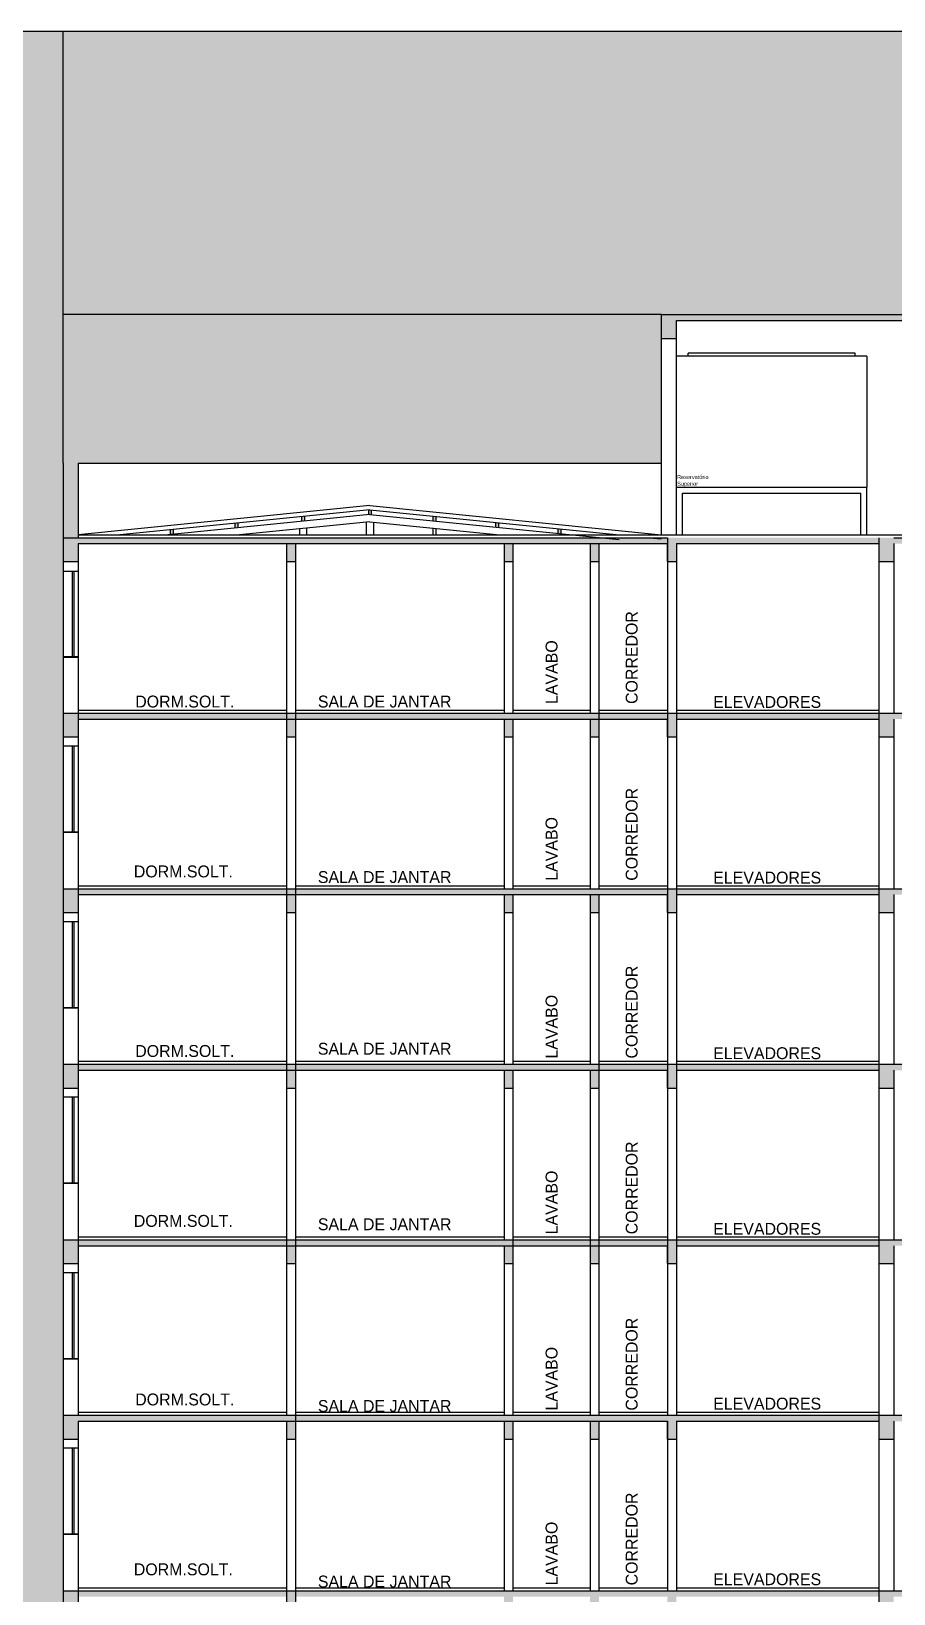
# Model space of a CAD drawing. Header units: millimetres. Extents: x 935 to 1399, y 512 to 900.
# Drawn here: x 955.71 to 970.2, y 728.42 to 754.68 of the extents above; entities that cross this region are included whole.
import ezdxf

# ---------------------------------------------------------------- set-up
doc = ezdxf.new("R2010")
doc.units = ezdxf.units.MM
doc.layers.add('Parede', color=6, linetype='Continuous')

msp = doc.modelspace()

# ---------------------------------------------------------------- hatches: boundary and pattern name
for color, points in [(254, [(940.88055, 720.81274), (956.24552, 720.81274), (956.24552, 722.01804), (956.24552, 747.41804), (956.24552, 754.67964), (940.88055, 754.67964)]), (3, [(966.29552, 749.91804), (966.29552, 749.51804), (966.54552, 749.51804), (966.54552, 749.81804), (971.31342, 749.81804), (971.31342, 749.51804), (971.56342, 749.51804), (971.56342, 749.91804)]), (3, [(956.49552, 747.41804), (956.24552, 747.41804), (956.24552, 746.16804), (956.49552, 746.16804)]), (3, [(969.94552, 746.16804), (966.39552, 746.16804), (956.24552, 746.16804), (956.24552, 745.76804), (956.49552, 745.76804), (956.49552, 746.06804), (966.39552, 746.06804), (966.39552, 745.76804), (966.54552, 745.76804), (966.54552, 746.06804), (969.94552, 746.06804)]), (3, [(979.24552, 746.16804), (970.19552, 746.16804), (969.94552, 746.16804), (969.94552, 745.76804), (970.19552, 745.76804), (970.19552, 746.06804), (978.99552, 746.06804), (978.99552, 745.76804), (979.24552, 745.76804)]), (3, [(969.94552, 743.21804), (966.39552, 743.21804), (956.24552, 743.21804), (956.24552, 742.81804), (956.49552, 742.81804), (956.49552, 743.11804), (966.39552, 743.11804), (966.39552, 742.81804), (966.54552, 742.81804), (966.54552, 743.11804), (969.94552, 743.11804)]), (3, [(979.24552, 743.21804), (970.19552, 743.21804), (969.94552, 743.21804), (969.94552, 742.81804), (970.19552, 742.81804), (970.19552, 743.11804), (978.99552, 743.11804), (978.99552, 742.81804), (979.24552, 742.81804)]), (3, [(969.94552, 740.26804), (966.39552, 740.26804), (956.24552, 740.26804), (956.24552, 739.86804), (956.49552, 739.86804), (956.49552, 740.16804), (966.39552, 740.16804), (966.39552, 739.86804), (966.54552, 739.86804), (966.54552, 740.16804), (969.94552, 740.16804)]), (3, [(979.24552, 740.26804), (970.19552, 740.26804), (969.94552, 740.26804), (969.94552, 739.86804), (970.19552, 739.86804), (970.19552, 740.16804), (978.99552, 740.16804), (978.99552, 739.86804), (979.24552, 739.86804)]), (3, [(969.94552, 737.31804), (966.39552, 737.31804), (956.24552, 737.31804), (956.24552, 736.91804), (956.49552, 736.91804), (956.49552, 737.21804), (966.39552, 737.21804), (966.39552, 736.91804), (966.54552, 736.91804), (966.54552, 737.21804), (969.94552, 737.21804)]), (3, [(979.24552, 737.31804), (970.19552, 737.31804), (969.94552, 737.31804), (969.94552, 736.91804), (970.19552, 736.91804), (970.19552, 737.21804), (978.99552, 737.21804), (978.99552, 736.91804), (979.24552, 736.91804)]), (3, [(969.94552, 734.36804), (966.39552, 734.36804), (956.24552, 734.36804), (956.24552, 733.96804), (956.49552, 733.96804), (956.49552, 734.26804), (966.39552, 734.26804), (966.39552, 733.96804), (966.54552, 733.96804), (966.54552, 734.26804), (969.94552, 734.26804)]), (3, [(979.24552, 734.36804), (970.19552, 734.36804), (969.94552, 734.36804), (969.94552, 733.96804), (970.19552, 733.96804), (970.19552, 734.26804), (978.99552, 734.26804), (978.99552, 733.96804), (979.24552, 733.96804)]), (3, [(969.94552, 731.41804), (966.39552, 731.41804), (956.24552, 731.41804), (956.24552, 731.01804), (956.49552, 731.01804), (956.49552, 731.31804), (966.39552, 731.31804), (966.39552, 731.01804), (966.54552, 731.01804), (966.54552, 731.31804), (969.94552, 731.31804)]), (3, [(979.24552, 731.41804), (970.19552, 731.41804), (969.94552, 731.41804), (969.94552, 731.01804), (970.19552, 731.01804), (970.19552, 731.31804), (978.99552, 731.31804), (978.99552, 731.01804), (979.24552, 731.01804)]), (3, [(969.94552, 728.46804), (966.39552, 728.46804), (956.24552, 728.46804), (956.24552, 728.06804), (956.49552, 728.06804), (956.49552, 728.36804), (966.39552, 728.36804), (966.39552, 728.06804), (966.54552, 728.06804), (966.54552, 728.36804), (969.94552, 728.36804)]), (3, [(979.24552, 728.46804), (970.19552, 728.46804), (969.94552, 728.46804), (969.94552, 728.06804), (970.19552, 728.06804), (970.19552, 728.36804), (978.99552, 728.36804), (978.99552, 728.06804), (979.24552, 728.06804)])]:
    msp.add_hatch(color=color).paths.add_polyline_path(points)
h = msp.add_hatch(color=254)
h.paths.add_polyline_path([(971.56342, 749.91804), (971.56342, 747.41804), (980.19552, 747.41804), (980.19552, 746.16804), (980.44552, 746.16804), (980.44552, 747.41804), (987.65058, 747.41804), (987.65058, 749.91804)])
h.paths.add_polyline_path([(956.24552, 749.91804), (956.24552, 747.41804), (956.24552, 746.16804), (956.49552, 746.16804), (956.49552, 747.41804), (966.29552, 747.41804), (966.29552, 749.91804)])
h.paths.add_polyline_path([(956.24552, 754.67964), (956.24552, 749.91804), (966.29552, 749.91804), (971.56342, 749.91804), (987.65058, 749.91804), (987.65058, 754.67964)])
h = msp.add_hatch(color=253)
h.paths.add_polyline_path([(958.09552, 746.30769), (958.04552, 746.30269), (958.04552, 746.22229), (958.09552, 746.22729)])
h.paths.add_polyline_path([(959.18052, 746.41619), (959.13052, 746.41119), (959.13052, 746.33079), (959.18052, 746.33579)])
h.paths.add_polyline_path([(960.29694, 746.52783), (960.24755, 746.52289), (960.24755, 746.44249), (960.29694, 746.44743)])
h.paths.add_polyline_path([(961.42091, 746.63515), (961.39552, 746.63769), (961.37151, 746.63529), (961.37151, 746.55489), (961.39552, 746.55729), (961.42091, 746.55475)])
h = msp.add_hatch(color=253)
h.paths.add_polyline_path([(962.50552, 746.52669), (962.45552, 746.53169), (962.45552, 746.45129), (962.50552, 746.44629)])
h.paths.add_polyline_path([(963.55552, 746.42169), (963.50552, 746.42669), (963.50552, 746.34629), (963.55552, 746.34129)])
h.paths.add_polyline_path([(964.60552, 746.31669), (964.55552, 746.32169), (964.55552, 746.24129), (964.60552, 746.23629)])
h = msp.add_hatch(color=3)
h.paths.add_polyline_path([(960.14552, 746.06804), (959.99552, 746.06804), (959.99552, 745.76804), (960.14552, 745.76804)])
h.paths.add_polyline_path([(963.80114, 746.06804), (963.65114, 746.06804), (963.65114, 745.76804), (963.80114, 745.76804)])
h.paths.add_polyline_path([(965.24552, 746.06804), (965.09552, 746.06804), (965.09552, 745.76804), (965.24552, 745.76804)])
h = msp.add_hatch(color=3)
h.paths.add_polyline_path([(965.24552, 737.21804), (965.09552, 737.21804), (965.09552, 736.91804), (965.24552, 736.91804)])
h.paths.add_polyline_path([(965.24552, 743.11804), (965.09552, 743.11804), (965.09552, 742.81804), (965.24552, 742.81804)])
h.paths.add_polyline_path([(963.80114, 743.11804), (963.65114, 743.11804), (963.65114, 742.81804), (963.80114, 742.81804)])
h.paths.add_polyline_path([(960.14552, 743.11804), (959.99552, 743.11804), (959.99552, 742.81804), (960.14552, 742.81804)])
h = msp.add_hatch(color=3)
h.paths.add_polyline_path([(960.14552, 740.16804), (959.99552, 740.16804), (959.99552, 739.86804), (960.14552, 739.86804)])
h.paths.add_polyline_path([(960.14552, 737.21804), (959.99552, 737.21804), (959.99552, 736.91804), (960.14552, 736.91804)])
h.paths.add_polyline_path([(963.80114, 737.21804), (963.65114, 737.21804), (963.65114, 736.91804), (963.80114, 736.91804)])
h.paths.add_polyline_path([(963.80114, 740.16804), (963.65114, 740.16804), (963.65114, 739.86804), (963.80114, 739.86804)])
h.paths.add_polyline_path([(965.24552, 740.16804), (965.09552, 740.16804), (965.09552, 739.86804), (965.24552, 739.86804)])
h = msp.add_hatch(color=3)
h.paths.add_polyline_path([(960.14552, 725.41804), (959.99552, 725.41804), (959.99552, 725.11804), (960.14552, 725.11804)])
h.paths.add_polyline_path([(960.14552, 728.36804), (959.99552, 728.36804), (959.99552, 728.06804), (960.14552, 728.06804)])
h.paths.add_polyline_path([(960.14552, 731.31804), (959.99552, 731.31804), (959.99552, 731.01804), (960.14552, 731.01804)])
h.paths.add_polyline_path([(960.14552, 734.26804), (959.99552, 734.26804), (959.99552, 733.96804), (960.14552, 733.96804)])
h.paths.add_polyline_path([(963.80114, 734.26804), (963.65114, 734.26804), (963.65114, 733.96804), (963.80114, 733.96804)])
h.paths.add_polyline_path([(965.24552, 734.26804), (965.09552, 734.26804), (965.09552, 733.96804), (965.24552, 733.96804)])
h.paths.add_polyline_path([(972.97946, 734.26804), (972.82946, 734.26804), (972.82946, 733.96804), (972.97946, 733.96804)])
h.paths.add_polyline_path([(974.02946, 734.26804), (973.87946, 734.26804), (973.87946, 733.96804), (974.02946, 733.96804)])
h.paths.add_polyline_path([(976.67946, 734.26804), (976.52946, 734.26804), (976.52946, 733.96804), (976.67946, 733.96804)])
h = msp.add_hatch(color=3)
h.paths.add_polyline_path([(963.80114, 731.31804), (963.65114, 731.31804), (963.65114, 731.01804), (963.80114, 731.01804)])
h.paths.add_polyline_path([(963.80114, 728.36804), (963.65114, 728.36804), (963.65114, 728.06804), (963.80114, 728.06804)])
h.paths.add_polyline_path([(963.80114, 725.41804), (963.65114, 725.41804), (963.65114, 725.11804), (963.80114, 725.11804)])
h.paths.add_polyline_path([(965.24552, 725.41804), (965.09552, 725.41804), (965.09552, 725.11804), (965.24552, 725.11804)])
h.paths.add_polyline_path([(965.24552, 728.36804), (965.09552, 728.36804), (965.09552, 728.06804), (965.24552, 728.06804)])
h.paths.add_polyline_path([(965.24552, 731.31804), (965.09552, 731.31804), (965.09552, 731.01804), (965.24552, 731.01804)])
h.paths.add_polyline_path([(972.97946, 731.31804), (972.82946, 731.31804), (972.82946, 731.01804), (972.97946, 731.01804)])
h.paths.add_polyline_path([(974.02946, 731.31804), (973.87946, 731.31804), (973.87946, 731.01804), (974.02946, 731.01804)])
h.paths.add_polyline_path([(972.97946, 728.36804), (972.82946, 728.36804), (972.82946, 728.06804), (972.97946, 728.06804)])
h.paths.add_polyline_path([(974.02946, 728.36804), (973.87946, 728.36804), (973.87946, 728.06804), (974.02946, 728.06804)])
h.paths.add_polyline_path([(972.97946, 725.41804), (972.82946, 725.41804), (972.82946, 725.11804), (972.97946, 725.11804)])
h.paths.add_polyline_path([(974.02946, 725.41804), (973.87946, 725.41804), (973.87946, 725.11804), (974.02946, 725.11804)])
h.paths.add_polyline_path([(976.67946, 725.41804), (976.52946, 725.41804), (976.52946, 725.11804), (976.67946, 725.11804)])
h.paths.add_polyline_path([(976.67946, 728.36804), (976.52946, 728.36804), (976.52946, 728.06804), (976.67946, 728.06804)])
h.paths.add_polyline_path([(976.67946, 731.31804), (976.52946, 731.31804), (976.52946, 731.01804), (976.67946, 731.01804)])

# ---------------------------------------------------------------- linework, layer by layer
at = {"color": 254}
for p, q in [((940.88055, 754.67964), (987.65058, 754.67964)), ((956.24552, 747.41804), (956.24552, 754.67964)), ((966.29552, 749.91804), (956.24552, 749.91804)), ((966.74552, 749.21804), (966.74552, 749.26804)), ((969.74577, 749.21804), (969.74577, 747.01804)), ((956.49552, 747.41804), (956.49552, 746.28054))]:
    msp.add_line(p, q, dxfattribs=at)
at = {"color": 6}
for p, q in [((966.29552, 746.21804), (966.29552, 749.91804)), ((966.29552, 749.91804), (971.56342, 749.91804)), ((966.54552, 749.81804), (971.31342, 749.81804)), ((966.54552, 747.01804), (966.54552, 749.81804)), ((966.29552, 749.51804), (966.54552, 749.51804)), ((956.24552, 747.41804), (956.24552, 713.61804)), ((956.49552, 747.41804), (956.49552, 746.16804)), ((956.49552, 747.41804), (966.29552, 747.41804)), ((966.54552, 746.21804), (966.54552, 747.01804)), ((966.39552, 746.16804), (966.39552, 731.41804)), ((969.94552, 746.16804), (969.94552, 716.26804)), ((956.49552, 746.06804), (956.49552, 731.41804)), ((959.99552, 746.06804), (959.99552, 731.41804)), ((960.14552, 746.06804), (960.14552, 713.71804)), ((963.65114, 746.06804), (963.65114, 743.21804)), ((963.80114, 746.06804), (963.80114, 743.21804)), ((965.09552, 746.06804), (965.09552, 743.21804)), ((965.24552, 746.06804), (965.24552, 740.26804)), ((966.54552, 746.06804), (966.54552, 731.41804)), ((970.19552, 746.06804), (970.19552, 743.21804)), ((959.99552, 745.76804), (960.14552, 745.76804)), ((963.65114, 745.76804), (963.80114, 745.76804)), ((965.09552, 745.76804), (965.24552, 745.76804)), ((966.39552, 745.76804), (966.54552, 745.76804)), ((969.94552, 745.76804), (970.19552, 745.76804)), ((956.49552, 744.15696), (956.24552, 744.15696)), ((963.65114, 743.11804), (963.65114, 740.26804)), ((963.80114, 743.11804), (963.80114, 740.26804)), ((965.09552, 743.11804), (965.09552, 740.26804)), ((970.19552, 743.11804), (970.19552, 740.26804)), ((959.99552, 742.81804), (960.14552, 742.81804)), ((963.65114, 742.81804), (963.80114, 742.81804)), ((965.09552, 742.81804), (965.24552, 742.81804)), ((966.39552, 742.81804), (966.54552, 742.81804)), ((969.94552, 742.81804), (970.19552, 742.81804)), ((956.49552, 741.21804), (956.24552, 741.21804)), ((963.65114, 740.16804), (963.65114, 737.31804)), ((963.80114, 740.16804), (963.80114, 737.31804)), ((965.09552, 740.16804), (965.09552, 737.31804)), ((965.24552, 740.16804), (965.24552, 731.41804)), ((970.19552, 740.16804), (970.19552, 737.31804)), ((959.99552, 739.86804), (960.14552, 739.86804)), ((963.65114, 739.86804), (963.80114, 739.86804)), ((965.09552, 739.86804), (965.24552, 739.86804)), ((966.39552, 739.86804), (966.54552, 739.86804)), ((969.94552, 739.86804), (970.19552, 739.86804)), ((956.49552, 738.26804), (956.24552, 738.26804)), ((963.65114, 737.21804), (963.65114, 734.36804)), ((963.80114, 737.21804), (963.80114, 731.41804)), ((965.09552, 737.21804), (965.09552, 731.41804)), ((970.19552, 737.21804), (970.19552, 734.36804)), ((959.99552, 736.91804), (960.14552, 736.91804)), ((963.65114, 736.91804), (963.80114, 736.91804)), ((965.09552, 736.91804), (965.24552, 736.91804)), ((966.39552, 736.91804), (966.54552, 736.91804)), ((969.94552, 736.91804), (970.19552, 736.91804)), ((956.49552, 735.31804), (956.24552, 735.31804)), ((963.65114, 734.26804), (963.65114, 731.41804)), ((970.19552, 734.26804), (970.19552, 731.41804)), ((959.99552, 733.96804), (960.14552, 733.96804)), ((963.65114, 733.96804), (963.80114, 733.96804)), ((965.09552, 733.96804), (965.24552, 733.96804)), ((966.39552, 733.96804), (966.54552, 733.96804)), ((969.94552, 733.96804), (970.19552, 733.96804)), ((956.49552, 732.36804), (956.24552, 732.36804)), ((956.49552, 731.31804), (956.49552, 722.56804)), ((959.99552, 731.31804), (959.99552, 719.61804)), ((963.65114, 731.31804), (963.65114, 728.46804)), ((963.80114, 731.31804), (963.80114, 728.46804)), ((965.09552, 731.31804), (965.09552, 728.46804)), ((965.24552, 731.31804), (965.24552, 728.46804)), ((966.39552, 731.31804), (966.39552, 728.46804)), ((966.54552, 731.31804), (966.54552, 728.46804)), ((970.19552, 731.31804), (970.19552, 728.46804)), ((959.99552, 731.01804), (960.14552, 731.01804)), ((963.65114, 731.01804), (963.80114, 731.01804)), ((965.09552, 731.01804), (965.24552, 731.01804)), ((966.39552, 731.01804), (966.54552, 731.01804)), ((969.94552, 731.01804), (970.19552, 731.01804)), ((956.49552, 729.41804), (956.24552, 729.41804))]:
    msp.add_line(p, q, dxfattribs=at)
at = {"color": 7}
for p, q in [((969.54577, 749.26804), (966.74552, 749.26804)), ((969.54577, 749.21804), (969.54577, 749.26804)), ((969.74577, 749.21804), (966.54552, 749.21804)), ((956.24552, 746.16804), (966.39552, 746.16804)), ((956.49552, 746.16804), (966.39552, 746.16804)), ((956.49552, 746.16804), (966.39552, 746.16804)), ((956.49552, 746.16804), (966.39552, 746.16804)), ((956.49552, 746.16804), (966.39552, 746.16804)), ((956.49552, 746.16804), (966.39552, 746.16804)), ((956.49552, 746.16804), (966.39552, 746.16804)), ((956.49552, 746.16804), (966.39552, 746.16804)), ((956.49552, 746.16804), (966.39552, 746.16804)), ((956.49552, 746.16804), (966.39552, 746.16804)), ((956.49552, 746.16804), (966.39552, 746.16804)), ((969.94552, 746.16804), (969.94552, 745.76804)), ((970.19552, 746.16804), (979.24552, 746.16804)), ((956.49552, 746.06804), (966.39552, 746.06804)), ((956.49552, 746.06804), (966.39552, 746.06804)), ((956.49552, 746.06804), (966.39552, 746.06804)), ((956.49552, 746.06804), (966.39552, 746.06804)), ((956.49552, 746.06804), (966.39552, 746.06804)), ((956.49552, 746.06804), (966.39552, 746.06804)), ((956.49552, 746.06804), (966.39552, 746.06804)), ((956.49552, 746.06804), (966.39552, 746.06804)), ((956.49552, 746.06804), (966.39552, 746.06804)), ((956.49552, 746.06804), (966.39552, 746.06804)), ((956.49552, 746.06804), (966.39552, 746.06804)), ((966.39552, 745.76804), (966.39552, 746.06804)), ((966.54552, 746.06804), (966.54552, 745.76804)), ((970.19552, 746.06804), (970.19552, 745.76804)), ((956.24552, 745.76804), (956.49552, 745.76804)), ((966.39552, 745.76804), (966.54552, 745.76804)), ((966.39552, 745.76804), (966.54552, 745.76804)), ((969.94552, 745.76804), (970.19552, 745.76804)), ((956.24552, 743.21804), (966.39552, 743.21804)), ((956.49552, 743.21804), (966.39552, 743.21804)), ((956.49552, 743.21804), (966.39552, 743.21804)), ((956.49552, 743.21804), (966.39552, 743.21804)), ((956.49552, 743.21804), (966.39552, 743.21804)), ((956.49552, 743.21804), (966.39552, 743.21804)), ((956.49552, 743.21804), (966.39552, 743.21804)), ((956.49552, 743.21804), (966.39552, 743.21804)), ((956.49552, 743.21804), (966.39552, 743.21804)), ((956.49552, 743.21804), (966.39552, 743.21804)), ((969.94552, 743.21804), (969.94552, 742.81804)), ((970.19552, 743.21804), (979.24552, 743.21804)), ((956.49552, 743.11804), (966.39552, 743.11804)), ((956.49552, 743.11804), (966.39552, 743.11804)), ((956.49552, 743.11804), (966.39552, 743.11804)), ((956.49552, 743.11804), (966.39552, 743.11804)), ((956.49552, 743.11804), (966.39552, 743.11804)), ((956.49552, 743.11804), (966.39552, 743.11804)), ((956.49552, 743.11804), (966.39552, 743.11804)), ((956.49552, 743.11804), (966.39552, 743.11804)), ((956.49552, 743.11804), (966.39552, 743.11804)), ((956.49552, 743.11804), (966.39552, 743.11804)), ((966.39552, 742.81804), (966.39552, 743.11804)), ((966.54552, 743.11804), (966.54552, 742.81804)), ((970.19552, 743.11804), (970.19552, 742.81804)), ((956.24552, 742.81804), (956.49552, 742.81804)), ((966.39552, 742.81804), (966.54552, 742.81804)), ((966.39552, 742.81804), (966.54552, 742.81804)), ((969.94552, 742.81804), (970.19552, 742.81804)), ((956.24552, 740.26804), (966.39552, 740.26804)), ((956.49552, 740.26804), (966.39552, 740.26804)), ((956.49552, 740.26804), (966.39552, 740.26804)), ((956.49552, 740.26804), (966.39552, 740.26804)), ((956.49552, 740.26804), (966.39552, 740.26804)), ((956.49552, 740.26804), (966.39552, 740.26804)), ((956.49552, 740.26804), (966.39552, 740.26804)), ((956.49552, 740.26804), (966.39552, 740.26804)), ((956.49552, 740.26804), (966.39552, 740.26804)), ((956.49552, 740.16804), (966.39552, 740.16804)), ((956.49552, 740.16804), (966.39552, 740.16804)), ((956.49552, 740.16804), (966.39552, 740.16804)), ((956.49552, 740.16804), (966.39552, 740.16804)), ((956.49552, 740.16804), (966.39552, 740.16804)), ((956.49552, 740.16804), (966.39552, 740.16804)), ((956.49552, 740.16804), (966.39552, 740.16804)), ((956.49552, 740.16804), (966.39552, 740.16804)), ((956.49552, 740.16804), (966.39552, 740.16804)), ((966.39552, 739.86804), (966.39552, 740.16804)), ((966.54552, 740.16804), (966.54552, 739.86804)), ((969.94552, 740.26804), (969.94552, 739.86804)), ((970.19552, 740.26804), (979.24552, 740.26804)), ((970.19552, 740.16804), (970.19552, 739.86804)), ((956.24552, 739.86804), (956.49552, 739.86804)), ((966.39552, 739.86804), (966.54552, 739.86804)), ((966.39552, 739.86804), (966.54552, 739.86804)), ((969.94552, 739.86804), (970.19552, 739.86804)), ((956.24552, 737.31804), (966.39552, 737.31804)), ((956.49552, 737.31804), (966.39552, 737.31804)), ((956.49552, 737.31804), (966.39552, 737.31804)), ((956.49552, 737.31804), (966.39552, 737.31804)), ((956.49552, 737.31804), (966.39552, 737.31804)), ((956.49552, 737.31804), (966.39552, 737.31804)), ((956.49552, 737.31804), (966.39552, 737.31804)), ((956.49552, 737.31804), (966.39552, 737.31804)), ((956.49552, 737.21804), (966.39552, 737.21804)), ((956.49552, 737.21804), (966.39552, 737.21804)), ((956.49552, 737.21804), (966.39552, 737.21804)), ((956.49552, 737.21804), (966.39552, 737.21804)), ((956.49552, 737.21804), (966.39552, 737.21804)), ((956.49552, 737.21804), (966.39552, 737.21804)), ((956.49552, 737.21804), (966.39552, 737.21804)), ((956.49552, 737.21804), (966.39552, 737.21804)), ((966.39552, 736.91804), (966.39552, 737.21804)), ((966.54552, 737.21804), (966.54552, 736.91804)), ((969.94552, 737.31804), (969.94552, 736.91804)), ((970.19552, 737.31804), (979.24552, 737.31804)), ((970.19552, 737.21804), (970.19552, 736.91804)), ((956.24552, 736.91804), (956.49552, 736.91804)), ((966.39552, 736.91804), (966.54552, 736.91804)), ((966.39552, 736.91804), (966.54552, 736.91804)), ((969.94552, 736.91804), (970.19552, 736.91804)), ((956.24552, 734.36804), (966.39552, 734.36804)), ((956.49552, 734.36804), (966.39552, 734.36804)), ((956.49552, 734.36804), (966.39552, 734.36804)), ((956.49552, 734.36804), (966.39552, 734.36804)), ((956.49552, 734.36804), (966.39552, 734.36804)), ((956.49552, 734.36804), (966.39552, 734.36804)), ((956.49552, 734.36804), (966.39552, 734.36804)), ((969.94552, 734.36804), (969.94552, 733.96804)), ((970.19552, 734.36804), (979.24552, 734.36804)), ((956.49552, 734.26804), (966.39552, 734.26804)), ((956.49552, 734.26804), (966.39552, 734.26804)), ((956.49552, 734.26804), (966.39552, 734.26804)), ((956.49552, 734.26804), (966.39552, 734.26804)), ((956.49552, 734.26804), (966.39552, 734.26804)), ((956.49552, 734.26804), (966.39552, 734.26804)), ((956.49552, 734.26804), (966.39552, 734.26804)), ((966.39552, 733.96804), (966.39552, 734.26804)), ((966.54552, 734.26804), (966.54552, 733.96804)), ((970.19552, 734.26804), (970.19552, 733.96804)), ((956.24552, 733.96804), (956.49552, 733.96804)), ((966.39552, 733.96804), (966.54552, 733.96804)), ((966.39552, 733.96804), (966.54552, 733.96804)), ((969.94552, 733.96804), (970.19552, 733.96804)), ((956.24552, 731.41804), (966.39552, 731.41804)), ((956.49552, 731.41804), (966.39552, 731.41804)), ((956.49552, 731.41804), (966.39552, 731.41804)), ((956.49552, 731.41804), (966.39552, 731.41804)), ((956.49552, 731.41804), (966.39552, 731.41804)), ((956.49552, 731.41804), (966.39552, 731.41804)), ((969.94552, 731.41804), (969.94552, 731.01804)), ((970.19552, 731.41804), (979.24552, 731.41804)), ((956.49552, 731.31804), (966.39552, 731.31804)), ((956.49552, 731.31804), (966.39552, 731.31804)), ((956.49552, 731.31804), (966.39552, 731.31804)), ((956.49552, 731.31804), (966.39552, 731.31804)), ((956.49552, 731.31804), (966.39552, 731.31804)), ((956.49552, 731.31804), (966.39552, 731.31804)), ((966.39552, 731.01804), (966.39552, 731.31804)), ((966.54552, 731.31804), (966.54552, 731.01804)), ((970.19552, 731.31804), (970.19552, 731.01804)), ((956.24552, 731.01804), (956.49552, 731.01804)), ((966.39552, 731.01804), (966.54552, 731.01804)), ((966.39552, 731.01804), (966.54552, 731.01804)), ((969.94552, 731.01804), (970.19552, 731.01804)), ((956.24552, 728.46804), (966.39552, 728.46804)), ((956.49552, 728.46804), (966.39552, 728.46804)), ((956.49552, 728.46804), (966.39552, 728.46804)), ((956.49552, 728.46804), (966.39552, 728.46804)), ((956.49552, 728.46804), (966.39552, 728.46804)), ((969.94552, 728.46804), (969.94552, 728.06804)), ((970.19552, 728.46804), (979.24552, 728.46804))]:
    msp.add_line(p, q, dxfattribs=at)
at = {"color": 3}
for p, q in [((966.54552, 747.01804), (969.74577, 747.01804)), ((966.64552, 746.91804), (969.64577, 746.91804)), ((966.64552, 746.21804), (966.64552, 746.91804)), ((969.64577, 746.21804), (969.64577, 746.91804)), ((969.74577, 746.21804), (969.74577, 747.01804)), ((966.54552, 746.06804), (969.94552, 746.06804)), ((966.39552, 743.21804), (970.19552, 743.21804)), ((966.54552, 743.11804), (969.94552, 743.11804)), ((966.39552, 740.26804), (970.19552, 740.26804)), ((966.54552, 740.16804), (969.94552, 740.16804)), ((966.39552, 737.31804), (970.19552, 737.31804)), ((966.54552, 737.21804), (969.94552, 737.21804)), ((966.39552, 734.36804), (970.19552, 734.36804)), ((966.54552, 734.26804), (969.94552, 734.26804)), ((966.39552, 731.41804), (970.19552, 731.41804)), ((966.54552, 731.31804), (969.94552, 731.31804)), ((966.39552, 728.46804), (970.19552, 728.46804))]:
    msp.add_line(p, q, dxfattribs=at)
at = {"color": 1}
for p, q in [((961.39552, 746.70804), (956.49552, 746.21804)), ((961.39552, 746.63769), (957.19902, 746.21804)), ((961.37151, 746.63529), (961.37151, 746.55489)), ((961.39552, 746.70804), (966.29552, 746.21804)), ((961.39552, 746.63769), (965.59203, 746.21804)), ((961.42091, 746.63515), (961.42091, 746.55475)), ((961.39552, 746.55729), (958.00301, 746.21804)), ((959.13052, 746.41119), (959.13052, 746.33079)), ((959.18052, 746.41619), (959.18052, 746.33579)), ((961.39552, 746.43669), (959.20899, 746.21804)), ((960.24755, 746.52289), (960.24755, 746.44249)), ((960.29694, 746.52783), (960.29694, 746.44743)), ((961.33552, 746.43069), (961.33552, 746.21804)), ((961.39552, 746.55729), (965.58407, 746.13844)), ((961.39552, 746.43669), (963.58206, 746.21804)), ((961.45552, 746.43069), (961.45552, 746.21804)), ((962.45552, 746.53169), (962.45552, 746.45129)), ((962.50552, 746.52669), (962.50552, 746.44629)), ((963.50552, 746.42669), (963.50552, 746.34629)), ((963.55552, 746.42169), (963.55552, 746.34129)), ((956.49552, 746.21804), (966.39552, 746.21804)), ((956.49552, 746.21804), (966.39552, 746.21804)), ((956.49552, 746.21804), (966.39552, 746.21804)), ((956.49552, 746.21804), (966.39552, 746.21804)), ((956.49552, 746.21804), (966.39552, 746.21804)), ((956.49552, 746.21804), (966.39552, 746.21804)), ((956.49552, 746.21804), (966.39552, 746.21804)), ((956.49552, 746.21804), (966.39552, 746.21804)), ((956.49552, 746.21804), (966.39552, 746.21804)), ((956.49552, 746.21804), (966.39552, 746.21804)), ((956.49552, 746.21804), (966.54552, 746.21804)), ((958.04552, 746.30269), (958.04552, 746.22229)), ((958.09552, 746.30769), (958.09552, 746.22729)), ((958.09552, 746.30769), (958.09552, 746.22729)), ((958.09552, 746.30769), (958.09552, 746.22729)), ((958.09552, 746.30769), (958.09552, 746.22729)), ((958.09552, 746.30769), (958.09552, 746.22729)), ((959.21552, 746.21869), (959.21552, 746.21804)), ((959.21552, 746.21869), (959.21552, 746.21804)), ((959.21552, 746.21869), (959.21552, 746.21804)), ((960.21552, 746.31869), (960.21552, 746.21804)), ((960.33552, 746.33069), (960.33552, 746.21804)), ((960.33552, 746.33069), (960.33552, 746.21804)), ((962.45552, 746.33069), (962.45552, 746.21804)), ((962.50552, 746.32569), (962.50552, 746.21804)), ((964.55552, 746.32169), (964.55552, 746.24129)), ((964.60552, 746.31669), (964.60552, 746.23629)), ((966.09203, 746.16804), (966.28856, 746.14839)), ((966.29552, 746.21804), (971.19737, 746.21804)), ((969.77947, 746.21804), (971.37947, 746.21804)), ((956.24552, 745.60696), (956.24552, 744.15696)), ((956.49552, 745.60696), (956.49552, 744.15696)), ((956.24552, 744.16804), (956.49552, 744.16804)), ((956.24552, 744.15696), (956.49552, 744.15696)), ((956.24552, 744.15696), (956.49552, 744.15696)), ((956.24552, 744.15696), (956.49552, 744.15696)), ((956.24552, 744.15696), (956.49552, 744.15696)), ((956.24552, 744.15696), (956.49552, 744.15696)), ((956.24552, 744.15696), (956.49552, 744.15696)), ((956.24552, 744.15696), (956.49552, 744.15696)), ((956.24552, 744.15696), (956.49552, 744.15696)), ((956.24552, 744.15696), (956.49552, 744.15696)), ((956.24552, 744.15696), (956.49552, 744.15696)), ((956.24552, 744.15696), (956.49552, 744.15696)), ((956.49552, 743.26804), (959.99552, 743.26804)), ((956.49552, 743.26804), (959.99552, 743.26804)), ((956.49552, 743.26804), (959.99552, 743.26804)), ((956.49552, 743.26804), (959.99552, 743.26804)), ((956.49552, 743.26804), (959.99552, 743.26804)), ((956.49552, 743.26804), (959.99552, 743.26804)), ((956.49552, 743.26804), (959.99552, 743.26804)), ((956.49552, 743.26804), (959.99552, 743.26804)), ((956.49552, 743.26804), (959.99552, 743.26804)), ((956.49552, 743.26804), (959.99552, 743.26804)), ((960.14552, 743.26804), (963.65114, 743.26804)), ((960.14552, 743.26804), (963.65114, 743.26804)), ((960.14552, 743.26804), (963.65114, 743.26804)), ((960.14552, 743.26804), (963.65114, 743.26804)), ((960.14552, 743.26804), (963.65114, 743.26804)), ((960.14552, 743.26804), (963.65114, 743.26804)), ((960.14552, 743.26804), (963.65114, 743.26804)), ((960.14552, 743.26804), (963.65114, 743.26804)), ((960.14552, 743.26804), (963.65114, 743.26804)), ((960.14552, 743.26804), (963.65114, 743.26804)), ((963.80114, 743.26804), (965.09552, 743.26804)), ((963.80114, 743.26804), (965.09552, 743.26804)), ((963.80114, 743.26804), (965.09552, 743.26804)), ((963.80114, 743.26804), (965.09552, 743.26804)), ((963.80114, 743.26804), (965.09552, 743.26804)), ((963.80114, 743.26804), (965.09552, 743.26804)), ((963.80114, 743.26804), (965.09552, 743.26804)), ((963.80114, 743.26804), (965.09552, 743.26804)), ((963.80114, 743.26804), (965.09552, 743.26804)), ((963.80114, 743.26804), (965.09552, 743.26804)), ((965.24552, 743.26804), (966.39552, 743.26804)), ((965.24552, 743.26804), (966.39552, 743.26804)), ((965.24552, 743.26804), (966.39552, 743.26804)), ((965.24552, 743.26804), (966.39552, 743.26804)), ((965.24552, 743.26804), (966.39552, 743.26804)), ((965.24552, 743.26804), (966.39552, 743.26804)), ((965.24552, 743.26804), (966.39552, 743.26804)), ((965.24552, 743.26804), (966.39552, 743.26804)), ((965.24552, 743.26804), (966.39552, 743.26804)), ((965.24552, 743.26804), (966.39552, 743.26804)), ((966.54552, 743.26804), (969.94552, 743.26804)), ((956.24552, 742.66804), (956.24552, 741.21804)), ((956.49552, 742.66804), (956.49552, 741.21804)), ((956.24552, 741.21804), (956.49552, 741.21804)), ((956.24552, 741.21804), (956.49552, 741.21804)), ((956.24552, 741.21804), (956.49552, 741.21804)), ((956.24552, 741.21804), (956.49552, 741.21804)), ((956.24552, 741.21804), (956.49552, 741.21804)), ((956.24552, 741.21804), (956.49552, 741.21804)), ((956.24552, 741.21804), (956.49552, 741.21804)), ((956.24552, 741.21804), (956.49552, 741.21804)), ((956.24552, 741.21804), (956.49552, 741.21804)), ((956.24552, 741.21804), (956.49552, 741.21804)), ((956.24552, 741.21804), (956.49552, 741.21804)), ((956.24552, 741.21804), (956.49552, 741.21804)), ((956.49552, 740.31804), (959.99552, 740.31804)), ((956.49552, 740.31804), (959.99552, 740.31804)), ((956.49552, 740.31804), (959.99552, 740.31804)), ((956.49552, 740.31804), (959.99552, 740.31804)), ((956.49552, 740.31804), (959.99552, 740.31804)), ((956.49552, 740.31804), (959.99552, 740.31804)), ((956.49552, 740.31804), (959.99552, 740.31804)), ((956.49552, 740.31804), (959.99552, 740.31804)), ((956.49552, 740.31804), (959.99552, 740.31804)), ((960.14552, 740.31804), (963.65114, 740.31804)), ((960.14552, 740.31804), (963.65114, 740.31804)), ((960.14552, 740.31804), (963.65114, 740.31804)), ((960.14552, 740.31804), (963.65114, 740.31804)), ((960.14552, 740.31804), (963.65114, 740.31804)), ((960.14552, 740.31804), (963.65114, 740.31804)), ((960.14552, 740.31804), (963.65114, 740.31804)), ((960.14552, 740.31804), (963.65114, 740.31804)), ((960.14552, 740.31804), (963.65114, 740.31804)), ((963.80114, 740.31804), (965.09552, 740.31804)), ((963.80114, 740.31804), (965.09552, 740.31804)), ((963.80114, 740.31804), (965.09552, 740.31804)), ((963.80114, 740.31804), (965.09552, 740.31804)), ((963.80114, 740.31804), (965.09552, 740.31804)), ((963.80114, 740.31804), (965.09552, 740.31804)), ((963.80114, 740.31804), (965.09552, 740.31804)), ((963.80114, 740.31804), (965.09552, 740.31804)), ((963.80114, 740.31804), (965.09552, 740.31804)), ((965.24552, 740.31804), (966.39552, 740.31804)), ((965.24552, 740.31804), (966.39552, 740.31804)), ((965.24552, 740.31804), (966.39552, 740.31804)), ((965.24552, 740.31804), (966.39552, 740.31804)), ((965.24552, 740.31804), (966.39552, 740.31804)), ((965.24552, 740.31804), (966.39552, 740.31804)), ((965.24552, 740.31804), (966.39552, 740.31804)), ((965.24552, 740.31804), (966.39552, 740.31804)), ((965.24552, 740.31804), (966.39552, 740.31804)), ((966.54552, 740.31804), (969.94552, 740.31804)), ((956.24552, 739.71804), (956.24552, 738.26804)), ((956.49552, 739.71804), (956.49552, 738.26804)), ((956.24552, 738.26804), (956.49552, 738.26804)), ((956.24552, 738.26804), (956.49552, 738.26804)), ((956.24552, 738.26804), (956.49552, 738.26804)), ((956.24552, 738.26804), (956.49552, 738.26804)), ((956.24552, 738.26804), (956.49552, 738.26804)), ((956.24552, 738.26804), (956.49552, 738.26804)), ((956.24552, 738.26804), (956.49552, 738.26804)), ((956.24552, 738.26804), (956.49552, 738.26804)), ((956.24552, 738.26804), (956.49552, 738.26804)), ((956.24552, 738.26804), (956.49552, 738.26804)), ((956.24552, 738.26804), (956.49552, 738.26804)), ((956.49552, 737.36804), (959.99552, 737.36804)), ((956.49552, 737.36804), (959.99552, 737.36804)), ((956.49552, 737.36804), (959.99552, 737.36804)), ((956.49552, 737.36804), (959.99552, 737.36804)), ((956.49552, 737.36804), (959.99552, 737.36804)), ((956.49552, 737.36804), (959.99552, 737.36804)), ((956.49552, 737.36804), (959.99552, 737.36804)), ((956.49552, 737.36804), (959.99552, 737.36804)), ((960.14552, 737.36804), (963.65114, 737.36804)), ((960.14552, 737.36804), (963.65114, 737.36804)), ((960.14552, 737.36804), (963.65114, 737.36804)), ((960.14552, 737.36804), (963.65114, 737.36804)), ((960.14552, 737.36804), (963.65114, 737.36804)), ((960.14552, 737.36804), (963.65114, 737.36804)), ((960.14552, 737.36804), (963.65114, 737.36804)), ((960.14552, 737.36804), (963.65114, 737.36804)), ((963.80114, 737.36804), (965.09552, 737.36804)), ((963.80114, 737.36804), (965.09552, 737.36804)), ((963.80114, 737.36804), (965.09552, 737.36804)), ((963.80114, 737.36804), (965.09552, 737.36804)), ((963.80114, 737.36804), (965.09552, 737.36804)), ((963.80114, 737.36804), (965.09552, 737.36804)), ((963.80114, 737.36804), (965.09552, 737.36804)), ((963.80114, 737.36804), (965.09552, 737.36804)), ((965.24552, 737.36804), (966.39552, 737.36804)), ((965.24552, 737.36804), (966.39552, 737.36804)), ((965.24552, 737.36804), (966.39552, 737.36804)), ((965.24552, 737.36804), (966.39552, 737.36804)), ((965.24552, 737.36804), (966.39552, 737.36804)), ((965.24552, 737.36804), (966.39552, 737.36804)), ((965.24552, 737.36804), (966.39552, 737.36804)), ((965.24552, 737.36804), (966.39552, 737.36804)), ((966.54552, 737.36804), (969.94552, 737.36804)), ((956.24552, 736.76804), (956.24552, 735.31804)), ((956.49552, 736.76804), (956.49552, 735.31804)), ((956.24552, 735.31804), (956.49552, 735.31804)), ((956.24552, 735.31804), (956.49552, 735.31804)), ((956.24552, 735.31804), (956.49552, 735.31804)), ((956.24552, 735.31804), (956.49552, 735.31804)), ((956.24552, 735.31804), (956.49552, 735.31804)), ((956.24552, 735.31804), (956.49552, 735.31804)), ((956.24552, 735.31804), (956.49552, 735.31804)), ((956.24552, 735.31804), (956.49552, 735.31804)), ((956.24552, 735.31804), (956.49552, 735.31804)), ((956.24552, 735.31804), (956.49552, 735.31804)), ((956.24552, 735.31804), (956.49552, 735.31804)), ((956.49552, 734.41804), (959.99552, 734.41804)), ((956.49552, 734.41804), (959.99552, 734.41804)), ((956.49552, 734.41804), (959.99552, 734.41804)), ((956.49552, 734.41804), (959.99552, 734.41804)), ((956.49552, 734.41804), (959.99552, 734.41804)), ((956.49552, 734.41804), (959.99552, 734.41804)), ((956.49552, 734.41804), (959.99552, 734.41804)), ((960.14552, 734.41804), (963.65114, 734.41804)), ((960.14552, 734.41804), (963.65114, 734.41804)), ((960.14552, 734.41804), (963.65114, 734.41804)), ((960.14552, 734.41804), (963.65114, 734.41804)), ((960.14552, 734.41804), (963.65114, 734.41804)), ((960.14552, 734.41804), (963.65114, 734.41804)), ((960.14552, 734.41804), (963.65114, 734.41804)), ((963.80114, 734.41804), (965.09552, 734.41804)), ((963.80114, 734.41804), (965.09552, 734.41804)), ((963.80114, 734.41804), (965.09552, 734.41804)), ((963.80114, 734.41804), (965.09552, 734.41804)), ((963.80114, 734.41804), (965.09552, 734.41804)), ((963.80114, 734.41804), (965.09552, 734.41804)), ((963.80114, 734.41804), (965.09552, 734.41804)), ((965.24552, 734.41804), (966.39552, 734.41804)), ((965.24552, 734.41804), (966.39552, 734.41804)), ((965.24552, 734.41804), (966.39552, 734.41804)), ((965.24552, 734.41804), (966.39552, 734.41804)), ((965.24552, 734.41804), (966.39552, 734.41804)), ((965.24552, 734.41804), (966.39552, 734.41804)), ((965.24552, 734.41804), (966.39552, 734.41804)), ((966.54552, 734.41804), (969.94552, 734.41804)), ((956.24552, 733.81804), (956.24552, 732.36804)), ((956.49552, 733.81804), (956.49552, 732.36804)), ((956.24552, 732.36804), (956.49552, 732.36804)), ((956.24552, 732.36804), (956.49552, 732.36804)), ((956.24552, 732.36804), (956.49552, 732.36804)), ((956.24552, 732.36804), (956.49552, 732.36804)), ((956.24552, 732.36804), (956.49552, 732.36804)), ((956.24552, 732.36804), (956.49552, 732.36804)), ((956.24552, 732.36804), (956.49552, 732.36804)), ((956.24552, 732.36804), (956.49552, 732.36804)), ((956.24552, 732.36804), (956.49552, 732.36804)), ((956.24552, 732.36804), (956.49552, 732.36804)), ((956.24552, 732.36804), (956.49552, 732.36804)), ((956.24552, 732.36804), (956.49552, 732.36804)), ((956.49552, 731.46804), (959.99552, 731.46804)), ((956.49552, 731.46804), (959.99552, 731.46804)), ((956.49552, 731.46804), (959.99552, 731.46804)), ((956.49552, 731.46804), (959.99552, 731.46804)), ((956.49552, 731.46804), (959.99552, 731.46804)), ((956.49552, 731.46804), (959.99552, 731.46804)), ((960.14552, 731.46804), (963.65114, 731.46804)), ((960.14552, 731.46804), (963.65114, 731.46804)), ((960.14552, 731.46804), (963.65114, 731.46804)), ((960.14552, 731.46804), (963.65114, 731.46804)), ((960.14552, 731.46804), (963.65114, 731.46804)), ((960.14552, 731.46804), (963.65114, 731.46804)), ((963.80114, 731.46804), (965.09552, 731.46804)), ((963.80114, 731.46804), (965.09552, 731.46804)), ((963.80114, 731.46804), (965.09552, 731.46804)), ((963.80114, 731.46804), (965.09552, 731.46804)), ((963.80114, 731.46804), (965.09552, 731.46804)), ((963.80114, 731.46804), (965.09552, 731.46804)), ((965.24552, 731.46804), (966.39552, 731.46804)), ((965.24552, 731.46804), (966.39552, 731.46804)), ((965.24552, 731.46804), (966.39552, 731.46804)), ((965.24552, 731.46804), (966.39552, 731.46804)), ((965.24552, 731.46804), (966.39552, 731.46804)), ((965.24552, 731.46804), (966.39552, 731.46804)), ((966.54552, 731.46804), (969.94552, 731.46804)), ((956.24552, 730.86804), (956.24552, 729.41804)), ((956.49552, 730.86804), (956.49552, 729.41804)), ((956.24552, 729.41804), (956.49552, 729.41804)), ((956.24552, 729.41804), (956.49552, 729.41804)), ((956.24552, 729.41804), (956.49552, 729.41804)), ((956.24552, 729.41804), (956.49552, 729.41804)), ((956.24552, 729.41804), (956.49552, 729.41804)), ((956.24552, 729.41804), (956.49552, 729.41804)), ((956.24552, 729.41804), (956.49552, 729.41804)), ((956.24552, 729.41804), (956.49552, 729.41804)), ((956.24552, 729.41804), (956.49552, 729.41804)), ((956.24552, 729.41804), (956.49552, 729.41804)), ((956.24552, 729.41804), (956.49552, 729.41804)), ((956.24552, 729.41804), (956.49552, 729.41804)), ((956.24552, 729.41804), (956.49552, 729.41804)), ((956.49552, 728.51804), (959.99552, 728.51804)), ((956.49552, 728.51804), (959.99552, 728.51804)), ((956.49552, 728.51804), (959.99552, 728.51804)), ((956.49552, 728.51804), (959.99552, 728.51804)), ((956.49552, 728.51804), (959.99552, 728.51804)), ((960.14552, 728.51804), (963.65114, 728.51804)), ((960.14552, 728.51804), (963.65114, 728.51804)), ((960.14552, 728.51804), (963.65114, 728.51804)), ((960.14552, 728.51804), (963.65114, 728.51804)), ((960.14552, 728.51804), (963.65114, 728.51804)), ((963.80114, 728.51804), (965.09552, 728.51804)), ((963.80114, 728.51804), (965.09552, 728.51804)), ((963.80114, 728.51804), (965.09552, 728.51804)), ((963.80114, 728.51804), (965.09552, 728.51804)), ((963.80114, 728.51804), (965.09552, 728.51804)), ((965.24552, 728.51804), (966.39552, 728.51804)), ((965.24552, 728.51804), (966.39552, 728.51804)), ((965.24552, 728.51804), (966.39552, 728.51804)), ((965.24552, 728.51804), (966.39552, 728.51804)), ((965.24552, 728.51804), (966.39552, 728.51804)), ((966.54552, 728.51804), (969.94552, 728.51804))]:
    msp.add_line(p, q, dxfattribs=at)
at = {"color": 2}
for p, q in [((956.39552, 745.60696), (956.39552, 744.15696)), ((956.42552, 745.60696), (956.42552, 744.15696)), ((956.39552, 742.66804), (956.39552, 741.21804)), ((956.42552, 742.66804), (956.42552, 741.21804)), ((956.39552, 739.71804), (956.39552, 738.26804)), ((956.42552, 739.71804), (956.42552, 738.26804)), ((956.39552, 736.76804), (956.39552, 735.31804)), ((956.42552, 736.76804), (956.42552, 735.31804)), ((956.39552, 733.81804), (956.39552, 732.36804)), ((956.42552, 733.81804), (956.42552, 732.36804)), ((956.39552, 730.86804), (956.39552, 729.41804)), ((956.42552, 730.86804), (956.42552, 729.41804))]:
    msp.add_line(p, q, dxfattribs=at)
at = {"layer": 'Parede'}
for p, q in [((956.24552, 745.60696), (956.49552, 745.60696)), ((956.24552, 742.66804), (956.49552, 742.66804)), ((956.24552, 739.71804), (956.49552, 739.71804)), ((956.24552, 736.76804), (956.49552, 736.76804)), ((956.24552, 733.81804), (956.49552, 733.81804)), ((956.24552, 730.86804), (956.49552, 730.86804))]:
    msp.add_line(p, q, dxfattribs=at)

# ---------------------------------------------------------------- texts
at = {"attachment_point": 1}
for s, insert, char_height, width in [('Reservatório\\PSuperior', (966.55812, 747.21963), 0.0673284, 1.2950283), ('DORM.SOLT.', (957.45628, 743.51386), 0.2, 3.8469), ('SALA DE JANTAR', (960.52379, 743.51386), 0.2, 3.8469), ('ELEVADORES', (967.1635, 743.50645), 0.2, 3.8469), ('DORM.SOLT.', (957.43265, 740.65833), 0.2, 3.8469), ('SALA DE JANTAR', (960.52379, 740.56386), 0.2, 3.8469), ('ELEVADORES', (967.1635, 740.55485), 0.2, 3.8469), ('DORM.SOLT.', (957.45628, 737.64039), 0.2, 3.8469), ('SALA DE JANTAR', (960.52379, 737.67849), 0.2, 3.8469), ('ELEVADORES', (967.1635, 737.60326), 0.2, 3.8469), ('DORM.SOLT.', (957.43265, 734.78486), 0.2, 3.8469), ('SALA DE JANTAR', (960.52379, 734.72849), 0.2, 3.8469), ('ELEVADORES', (967.1635, 734.65167), 0.2, 3.8469), ('DORM.SOLT.', (957.45628, 731.78358), 0.2, 3.8469), ('SALA DE JANTAR', (960.52379, 731.67352), 0.2, 3.8469), ('ELEVADORES', (967.1635, 731.7136), 0.2, 3.8469), ('DORM.SOLT.', (957.43265, 728.92805), 0.2, 3.8469), ('ELEVADORES', (967.1635, 728.76201), 0.2, 3.8469), ('SALA DE JANTAR', (960.52379, 728.72352), 0.2, 3.8469)]:
    msp.add_mtext(s, dxfattribs=dict(at, insert=insert, char_height=char_height, width=width))
at = {"char_height": 0.2, "width": 3.8469, "attachment_point": 1, "rotation": 90}
for s, insert in [('CORREDOR', (965.6942, 743.37296)), ('LAVABO', (964.34862, 743.37296)), ('CORREDOR', (965.6942, 740.40183)), ('LAVABO', (964.34862, 740.40183)), ('CORREDOR', (965.6942, 737.41382)), ('LAVABO', (964.34862, 737.41382)), ('CORREDOR', (965.6942, 734.45957)), ('LAVABO', (964.34862, 734.45957)), ('CORREDOR', (965.6942, 731.49654)), ('LAVABO', (964.34862, 731.49654)), ('CORREDOR', (965.6942, 728.55917)), ('LAVABO', (964.34862, 728.55917))]:
    msp.add_mtext(s, dxfattribs=dict(at, insert=insert))

doc.saveas('drawing.dxf')
